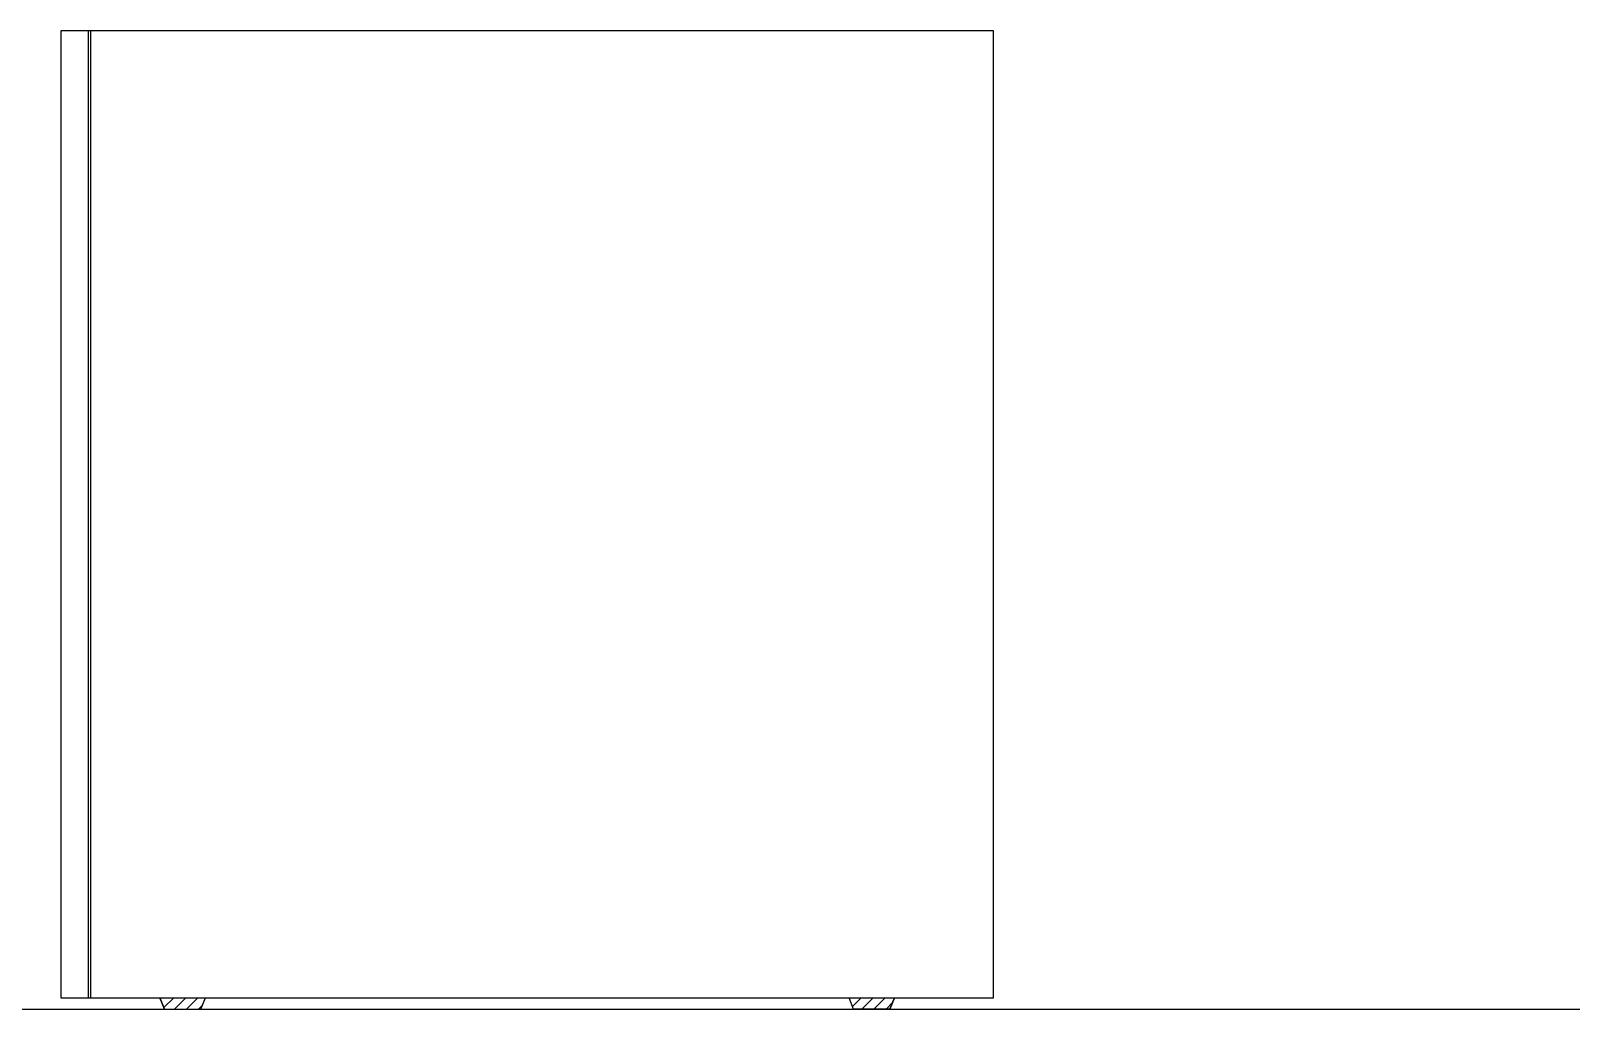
# Model space of a CAD drawing. Header units: inches. Extents: x 11.6 to 54.1, y 10.7 to 35.5.
# Drawn here: x 45.6 to 46.277, y 26.418 to 26.848 of the extents above; entities that cross this region are included whole.
import ezdxf

# ---------------------------------------------------------------- set-up
doc = ezdxf.new("R2010")
doc.units = ezdxf.units.IN
doc.header["$MEASUREMENT"] = 0
for name, color, linetype in [('02', 2, 'Continuous'), ('1', 1, 'Continuous'), ('8', 8, 'Continuous')]:
    doc.layers.add(name, color=color, linetype=linetype)
pattern_1 = [(45, (-11.7277724, 29.5641713), (-0.00265165043, 0.00265165043), [])]

msp = doc.modelspace()

# ---------------------------------------------------------------- hatches: boundary and pattern name
at = {"layer": '8'}
h = msp.add_hatch(dxfattribs=at)
h.set_pattern_fill('ANSI31,_O', color=256, scale=0.03)
h.set_pattern_definition(pattern_1)
h.paths.add_polyline_path([(45.67489, 26.41803), (45.67689, 26.42303), (45.65689, 26.42303), (45.65889, 26.41803)])
h = msp.add_hatch(dxfattribs=at)
h.set_pattern_fill('ANSI31,_O', color=256, scale=0.03)
h.set_pattern_definition(pattern_1)
h.paths.add_polyline_path([(45.97791, 26.41803), (45.97991, 26.42303), (45.95991, 26.42303), (45.96191, 26.41803)])

# ---------------------------------------------------------------- linework, layer by layer
at = {"layer": '02'}
for p, q in [((46.0234, 26.84803), (45.6134, 26.84803)), ((45.6134, 26.84803), (45.6134, 26.42303)), ((45.6254, 26.84803), (45.6254, 26.42303)), ((45.6264, 26.84803), (45.6264, 26.42303)), ((46.0234, 26.42303), (46.0234, 26.84803)), ((45.6134, 26.42303), (46.0234, 26.42303))]:
    msp.add_line(p, q, dxfattribs=at)
for points in [[(45.65689, 26.42303), (45.65889, 26.41803), (45.65689, 26.42303), (45.65889, 26.41803), (45.67489, 26.41803), (45.67689, 26.42303)], [(45.97991, 26.42303), (45.97791, 26.41803), (45.97991, 26.42303), (45.97791, 26.41803), (45.96191, 26.41803), (45.95991, 26.42303)]]:
    msp.add_lwpolyline(points, dxfattribs=at)
at = {"layer": '1'}
msp.add_line((33.43569, 26.41803), (53.7619, 26.41803), dxfattribs=at)

doc.saveas('drawing.dxf')
